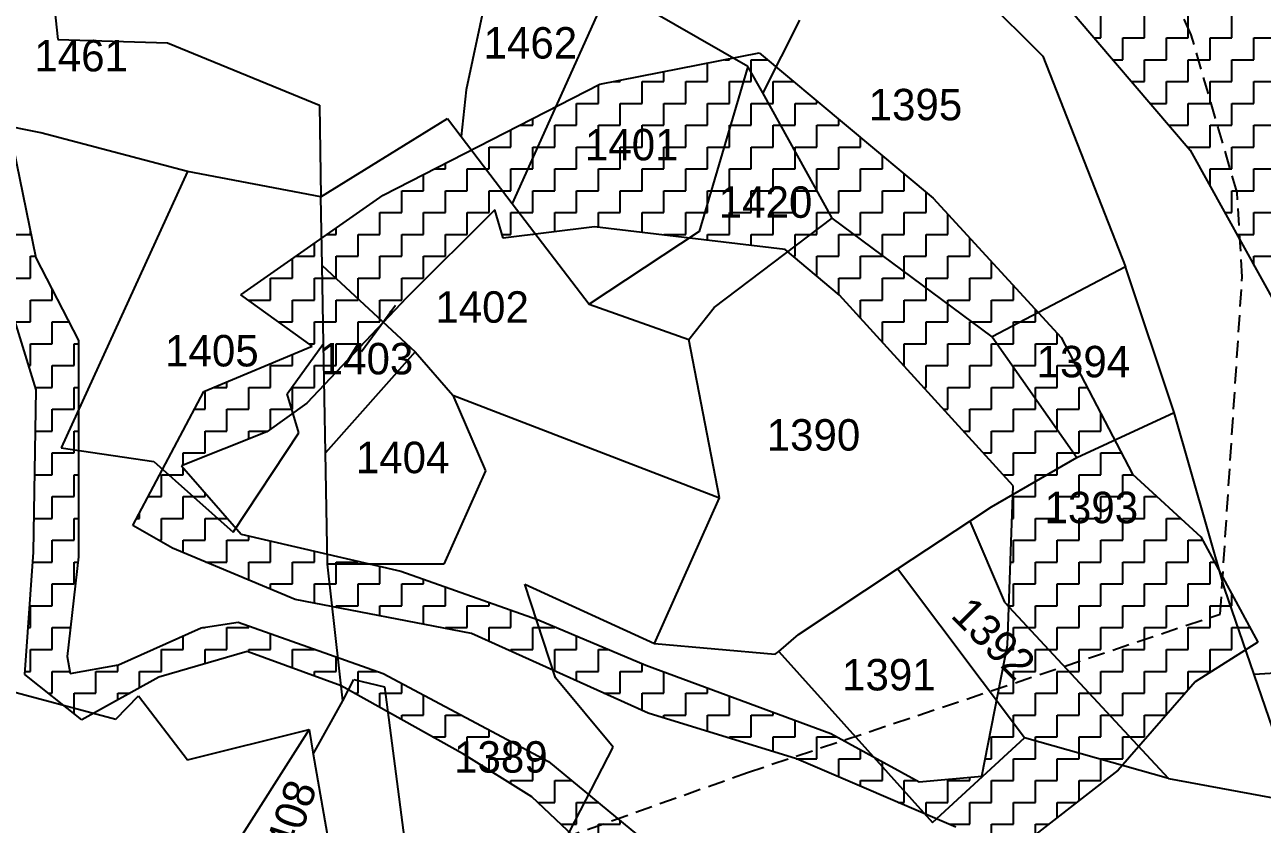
# Model space of a CAD drawing. Header units: metres. Extents: x 291362 to 296970, y 2012513 to 2016467.
# Drawn here: x 293212 to 293573.4, y 2013475.1 to 2013708.7 of the extents above; entities that cross this region are included whole.
import ezdxf
from ezdxf.enums import TextEntityAlignment as Align

# ---------------------------------------------------------------- set-up
doc = ezdxf.new("R2010")
doc.units = ezdxf.units.M
doc.linetypes.add('DASHED', pattern=[0.75, 0.5, -0.25])
for name, color, linetype in [('LINE_FOOTPATH', 1, 'DASHED'), ('POLY_HATCH', 12, 'Continuous'), ('POLY_PARCEL', 6, 'Continuous'), ('TEXT_PARCEL', 7, 'Continuous')]:
    doc.layers.add(name, color=color, linetype=linetype)
doc.styles.get("Standard").update_dxf_attribs({"font": 'simplex.shx'})
doc.styles.add('TEXT_MAP', font='')
doc.styles.get('TEXT_MAP').set_extended_font_data('Kruti Dev 050')
doc.dimstyles.get("Standard").update_dxf_attribs({"dimtxt": 0.18, "dimasz": 0.18, "dimexe": 0.18, "dimexo": 0.0625, "dimgap": 0.09, "dimtad": 0, "dimtih": 1, "dimtoh": 1, "dimdec": 4, "dimzin": 0, "dimdsep": 46, "dimtxsty": 'Standard', "dimcen": 0.09, "dimadec": 0, "dimazin": 0, "dimtfac": 1, "dimtdec": 4, "dimtofl": 0, "dimtmove": 0, "dimatfit": 3, "dimfxl": 1, "dimtolj": 1, "dimtzin": 0, "dimarcsym": 0})

msp = doc.modelspace()

# ---------------------------------------------------------------- linework, layer by layer
at = {"layer": 'LINE_FOOTPATH', "ltscale": 10}
for p, q in [((293552.7, 2013705.78), (293537.84, 2013737.98)), ((293566.08, 2013659.72), (293552.7, 2013705.78)), ((293567.6, 2013635.09), (293566.08, 2013659.72)), ((293561.16, 2013536.53), (293567.6, 2013635.09)), ((293423.1, 2013490.24), (293561.16, 2013536.53)), ((293333.9, 2013458.54), (293423.1, 2013490.24))]:
    msp.add_line(p, q, dxfattribs=at)
at = {"layer": 'POLY_HATCH'}
for p, q in [((293512.34, 2013718.99), (293552.4, 2013672.03)), ((293379.94, 2013691.31), (293426.53, 2013700.45)), ((293426.53, 2013700.45), (293477.28, 2013658.05)), ((293316.7, 2013658.88), (293379.94, 2013691.31)), ((293208.55, 2013673.01), (293215.2, 2013640.58)), ((293552.4, 2013672.03), (293578.19, 2013625.47)), ((293275.1, 2013629.77), (293316.7, 2013658.88)), ((293477.28, 2013658.05), (293514.72, 2013617.3)), ((293349.24, 2013654.65), (293323.44, 2013628.87)), ((293351.73, 2013646.33), (293349.24, 2013654.65)), ((293378.36, 2013649.66), (293351.73, 2013646.33)), ((293434.1, 2013643.01), (293378.36, 2013649.66)), ((293215.32, 2013602.04), (293201.17, 2013647.78)), ((293449.91, 2013629.7), (293434.1, 2013643.01)), ((293215.2, 2013640.58), (293227.68, 2013616.47)), ((293295.9, 2013614.81), (293275.1, 2013629.77)), ((293323.44, 2013628.87), (293294.33, 2013598.11)), ((293500.66, 2013573.99), (293449.91, 2013629.7)), ((293227.68, 2013616.47), (293227.68, 2013584.04)), ((293514.72, 2013617.3), (293535.52, 2013577.39)), ((293264.29, 2013601.5), (293295.9, 2013614.81)), ((293214.48, 2013554.65), (293215.32, 2013602.04)), ((293243.49, 2013562.42), (293264.29, 2013601.5)), ((293294.33, 2013598.11), (293282.68, 2013589.79)), ((293282.68, 2013589.79), (293257.72, 2013579.81)), ((293227.68, 2013584.04), (293227.68, 2013553.27)), ((293257.72, 2013579.81), (293275.19, 2013559.86)), ((293535.52, 2013577.39), (293555.49, 2013559.1)), ((293499, 2013527.43), (293500.66, 2013573.99)), ((293255.14, 2013555.77), (293243.49, 2013562.42)), ((293275.19, 2013559.86), (293321.78, 2013549.05)), ((293555.49, 2013559.1), (293572.13, 2013528.33)), ((293211.99, 2013518.89), (293214.48, 2013554.65)), ((293290.91, 2013540.8), (293255.14, 2013555.77)), ((293227.68, 2013553.27), (293224.35, 2013524.17)), ((293321.78, 2013549.05), (293361.72, 2013534.91)), ((293342.5, 2013530.82), (293290.91, 2013540.8)), ((293239.33, 2013521.68), (293263.46, 2013532.49)), ((293263.46, 2013532.49), (293274.27, 2013534.15)), ((293274.27, 2013534.15), (293316.7, 2013519.18)), ((293361.72, 2013534.91), (293393.33, 2013521.61)), ((293394.08, 2013507.54), (293342.5, 2013530.82)), ((293276.88, 2013525.54), (293251.09, 2013518.06)), ((293304.34, 2013515.57), (293276.88, 2013525.54)), ((293491.51, 2013489.18), (293499, 2013527.43)), ((293572.13, 2013528.33), (293553.82, 2013516.69)), ((293224.35, 2013524.17), (293225.19, 2013519.18)), ((293225.19, 2013519.18), (293239.33, 2013521.68)), ((293393.33, 2013521.61), (293447.41, 2013501.65)), ((293228.63, 2013505.59), (293211.99, 2013518.89)), ((293251.09, 2013518.06), (293228.63, 2013505.59)), ((293316.7, 2013519.18), (293364.96, 2013493.41)), ((293340.11, 2013495.61), (293304.34, 2013515.57)), ((293553.82, 2013516.69), (293531.36, 2013490.91)), ((293437.34, 2013494.24), (293394.08, 2013507.54)), ((293447.41, 2013501.65), (293473.2, 2013487.52)), ((293360.08, 2013483.14), (293340.11, 2013495.61)), ((293364.96, 2013493.41), (293398.24, 2013465.97)), ((293483.94, 2013474.28), (293437.34, 2013494.24)), ((293473.2, 2013487.52), (293491.51, 2013489.18)), ((293531.36, 2013490.91), (293493.92, 2013461.81)), ((293389.2, 2013455.7), (293360.08, 2013483.14))]:
    msp.add_line(p, q, dxfattribs=at)
at = {"layer": 'POLY_HATCH', "linetype": 'Continuous'}
for p, q in [((293526.3, 2013704.86), (293526.3, 2013711.24)), ((293539.07, 2013704.86), (293539.07, 2013711.24)), ((293551.83, 2013704.86), (293551.83, 2013711.24)), ((293564.59, 2013704.86), (293564.59, 2013711.24)), ((293524.39, 2013704.86), (293526.3, 2013704.86)), ((293532.68, 2013704.86), (293539.07, 2013704.86)), ((293532.68, 2013698.48), (293532.68, 2013704.86)), ((293545.45, 2013704.86), (293551.83, 2013704.86)), ((293545.45, 2013698.48), (293545.45, 2013704.86)), ((293558.21, 2013704.86), (293564.59, 2013704.86)), ((293558.21, 2013698.48), (293558.21, 2013704.86)), ((293570.98, 2013704.86), (293577.36, 2013704.86)), ((293570.98, 2013698.48), (293570.98, 2013704.86)), ((293417.81, 2013698.48), (293417.81, 2013698.74)), ((293398.66, 2013692.1), (293398.66, 2013694.98)), ((293411.43, 2013692.1), (293411.43, 2013697.49)), ((293416.48, 2013698.48), (293417.81, 2013698.48)), ((293424.19, 2013698.48), (293428.89, 2013698.48)), ((293424.19, 2013692.1), (293424.19, 2013698.48)), ((293529.84, 2013698.48), (293532.68, 2013698.48)), ((293539.07, 2013698.48), (293545.45, 2013698.48)), ((293539.07, 2013692.1), (293539.07, 2013698.48)), ((293551.83, 2013698.48), (293558.21, 2013698.48)), ((293551.83, 2013692.1), (293551.83, 2013698.48)), ((293564.59, 2013698.48), (293570.98, 2013698.48)), ((293564.59, 2013692.1), (293564.59, 2013698.48)), ((293383.98, 2013692.1), (293385.9, 2013692.1)), ((293385.9, 2013692.1), (293385.9, 2013692.48)), ((293392.28, 2013692.1), (293398.66, 2013692.1)), ((293392.28, 2013685.72), (293392.28, 2013692.1)), ((293405.05, 2013692.1), (293411.43, 2013692.1)), ((293405.05, 2013685.72), (293405.05, 2013692.1)), ((293417.81, 2013692.1), (293424.19, 2013692.1)), ((293417.81, 2013685.72), (293417.81, 2013692.1)), ((293430.57, 2013692.1), (293436.52, 2013692.1)), ((293430.57, 2013685.72), (293430.57, 2013692.1)), ((293535.28, 2013692.1), (293539.07, 2013692.1)), ((293545.45, 2013692.1), (293551.83, 2013692.1)), ((293545.45, 2013685.72), (293545.45, 2013692.1)), ((293558.21, 2013692.1), (293564.59, 2013692.1)), ((293558.21, 2013685.72), (293558.21, 2013692.1)), ((293570.98, 2013692.1), (293577.36, 2013692.1)), ((293570.98, 2013685.72), (293570.98, 2013692.1)), ((293379.52, 2013685.72), (293379.52, 2013691.09)), ((293373.14, 2013685.72), (293379.52, 2013685.72)), ((293373.14, 2013679.33), (293373.14, 2013685.72)), ((293385.9, 2013685.72), (293392.28, 2013685.72)), ((293385.9, 2013679.33), (293385.9, 2013685.72)), ((293398.66, 2013685.72), (293405.05, 2013685.72)), ((293398.66, 2013679.33), (293398.66, 2013685.72)), ((293411.43, 2013685.72), (293417.81, 2013685.72)), ((293411.43, 2013679.33), (293411.43, 2013685.72)), ((293424.19, 2013685.72), (293430.57, 2013685.72)), ((293424.19, 2013679.33), (293424.19, 2013685.72)), ((293436.95, 2013685.72), (293443.34, 2013685.72)), ((293436.95, 2013679.33), (293436.95, 2013685.72)), ((293443.34, 2013685.72), (293443.34, 2013686.41)), ((293540.73, 2013685.72), (293545.45, 2013685.72)), ((293551.83, 2013685.72), (293558.21, 2013685.72)), ((293551.83, 2013679.33), (293551.83, 2013685.72)), ((293564.59, 2013685.72), (293570.98, 2013685.72)), ((293564.59, 2013679.33), (293564.59, 2013685.72)), ((293360.37, 2013679.33), (293360.37, 2013681.27)), ((293449.72, 2013679.33), (293449.72, 2013681.07)), ((293353.99, 2013672.95), (293353.99, 2013678)), ((293356.59, 2013679.33), (293360.37, 2013679.33)), ((293366.75, 2013679.33), (293373.14, 2013679.33)), ((293366.75, 2013672.95), (293366.75, 2013679.33)), ((293379.52, 2013679.33), (293385.9, 2013679.33)), ((293379.52, 2013672.95), (293379.52, 2013679.33)), ((293392.28, 2013679.33), (293398.66, 2013679.33)), ((293392.28, 2013672.95), (293392.28, 2013679.33)), ((293405.05, 2013679.33), (293411.43, 2013679.33)), ((293405.05, 2013672.95), (293405.05, 2013679.33)), ((293417.81, 2013679.33), (293424.19, 2013679.33)), ((293417.81, 2013672.95), (293417.81, 2013679.33)), ((293430.57, 2013679.33), (293436.95, 2013679.33)), ((293430.57, 2013672.95), (293430.57, 2013679.33)), ((293443.34, 2013679.33), (293449.72, 2013679.33)), ((293443.34, 2013672.95), (293443.34, 2013679.33)), ((293546.17, 2013679.33), (293551.83, 2013679.33)), ((293558.21, 2013679.33), (293564.59, 2013679.33)), ((293558.21, 2013672.95), (293558.21, 2013679.33)), ((293570.98, 2013679.33), (293577.36, 2013679.33)), ((293570.98, 2013672.95), (293570.98, 2013679.33)), ((293456.1, 2013672.95), (293456.1, 2013675.74)), ((293347.61, 2013672.95), (293353.99, 2013672.95)), ((293347.61, 2013666.57), (293347.61, 2013672.95)), ((293360.37, 2013672.95), (293366.75, 2013672.95)), ((293360.37, 2013666.57), (293360.37, 2013672.95)), ((293373.14, 2013672.95), (293379.52, 2013672.95)), ((293373.14, 2013666.57), (293373.14, 2013672.95)), ((293385.9, 2013672.95), (293392.28, 2013672.95)), ((293385.9, 2013666.57), (293385.9, 2013672.95)), ((293398.66, 2013672.95), (293405.05, 2013672.95)), ((293398.66, 2013666.57), (293398.66, 2013672.95)), ((293411.43, 2013672.95), (293417.81, 2013672.95)), ((293411.43, 2013666.57), (293411.43, 2013672.95)), ((293424.19, 2013672.95), (293430.57, 2013672.95)), ((293424.19, 2013666.57), (293424.19, 2013672.95)), ((293436.95, 2013672.95), (293443.34, 2013672.95)), ((293436.95, 2013666.57), (293436.95, 2013672.95)), ((293449.72, 2013672.95), (293456.1, 2013672.95)), ((293449.72, 2013666.57), (293449.72, 2013672.95)), ((293462.48, 2013666.57), (293462.48, 2013670.41)), ((293551.83, 2013672.95), (293558.21, 2013672.95)), ((293551.83, 2013672.7), (293551.83, 2013672.95)), ((293564.59, 2013672.95), (293570.98, 2013672.95)), ((293564.59, 2013666.57), (293564.59, 2013672.95)), ((293331.71, 2013666.57), (293334.84, 2013666.57)), ((293334.84, 2013666.57), (293334.84, 2013668.18)), ((293341.23, 2013666.57), (293347.61, 2013666.57)), ((293341.23, 2013660.19), (293341.23, 2013666.57)), ((293353.99, 2013666.57), (293360.37, 2013666.57)), ((293353.99, 2013660.19), (293353.99, 2013666.57)), ((293366.75, 2013666.57), (293373.14, 2013666.57)), ((293366.75, 2013660.19), (293366.75, 2013666.57)), ((293379.52, 2013666.57), (293385.9, 2013666.57)), ((293379.52, 2013660.19), (293379.52, 2013666.57)), ((293392.28, 2013666.57), (293398.66, 2013666.57)), ((293392.28, 2013660.19), (293392.28, 2013666.57)), ((293405.05, 2013666.57), (293411.43, 2013666.57)), ((293405.05, 2013660.19), (293405.05, 2013666.57)), ((293417.81, 2013666.57), (293424.19, 2013666.57)), ((293417.81, 2013660.19), (293417.81, 2013666.57)), ((293430.57, 2013666.57), (293436.95, 2013666.57)), ((293430.57, 2013660.19), (293430.57, 2013666.57)), ((293443.34, 2013666.57), (293449.72, 2013666.57)), ((293443.34, 2013660.19), (293443.34, 2013666.57)), ((293456.1, 2013666.57), (293462.48, 2013666.57)), ((293456.1, 2013660.19), (293456.1, 2013666.57)), ((293558.21, 2013666.57), (293564.59, 2013666.57)), ((293558.21, 2013661.54), (293558.21, 2013666.57)), ((293570.98, 2013666.57), (293577.36, 2013666.57)), ((293570.98, 2013660.19), (293570.98, 2013666.57)), ((293328.46, 2013660.19), (293328.46, 2013664.91)), ((293468.86, 2013660.19), (293468.86, 2013665.08)), ((293322.08, 2013660.19), (293328.46, 2013660.19)), ((293322.08, 2013653.81), (293322.08, 2013660.19)), ((293334.84, 2013660.19), (293341.23, 2013660.19)), ((293334.84, 2013653.81), (293334.84, 2013660.19)), ((293347.61, 2013660.19), (293353.99, 2013660.19)), ((293347.61, 2013653.81), (293347.61, 2013660.19)), ((293360.37, 2013660.19), (293366.75, 2013660.19)), ((293360.37, 2013653.81), (293360.37, 2013660.19)), ((293373.14, 2013660.19), (293379.52, 2013660.19)), ((293373.14, 2013653.81), (293373.14, 2013660.19)), ((293385.9, 2013660.19), (293392.28, 2013660.19)), ((293385.9, 2013653.81), (293385.9, 2013660.19)), ((293398.66, 2013660.19), (293405.05, 2013660.19)), ((293398.66, 2013653.81), (293398.66, 2013660.19)), ((293411.43, 2013660.19), (293417.81, 2013660.19)), ((293411.43, 2013653.81), (293411.43, 2013660.19)), ((293424.19, 2013660.19), (293430.57, 2013660.19)), ((293424.19, 2013653.81), (293424.19, 2013660.19)), ((293436.95, 2013660.19), (293443.34, 2013660.19)), ((293436.95, 2013653.81), (293436.95, 2013660.19)), ((293449.72, 2013660.19), (293456.1, 2013660.19)), ((293449.72, 2013653.81), (293449.72, 2013660.19)), ((293462.48, 2013660.19), (293468.86, 2013660.19)), ((293462.48, 2013653.81), (293462.48, 2013660.19)), ((293475.25, 2013653.81), (293475.25, 2013659.74)), ((293564.59, 2013660.19), (293570.98, 2013660.19)), ((293564.59, 2013653.81), (293564.59, 2013660.19)), ((293315.7, 2013653.81), (293322.08, 2013653.81)), ((293315.7, 2013647.42), (293315.7, 2013653.81)), ((293328.46, 2013653.81), (293334.84, 2013653.81)), ((293328.46, 2013647.42), (293328.46, 2013653.81)), ((293341.23, 2013653.81), (293347.61, 2013653.81)), ((293341.23, 2013647.42), (293341.23, 2013653.81)), ((293353.99, 2013653.81), (293360.37, 2013653.81)), ((293353.99, 2013647.42), (293353.99, 2013653.81)), ((293366.75, 2013653.81), (293373.14, 2013653.81)), ((293366.75, 2013648.21), (293366.75, 2013653.81)), ((293379.52, 2013653.81), (293385.9, 2013653.81)), ((293379.52, 2013649.52), (293379.52, 2013653.81)), ((293392.28, 2013653.81), (293398.66, 2013653.81)), ((293392.28, 2013648), (293392.28, 2013653.81)), ((293405.05, 2013653.81), (293411.43, 2013653.81)), ((293405.05, 2013647.42), (293405.05, 2013653.81)), ((293417.81, 2013653.81), (293424.19, 2013653.81)), ((293417.81, 2013647.42), (293417.81, 2013653.81)), ((293430.57, 2013653.81), (293436.95, 2013653.81)), ((293430.57, 2013647.42), (293430.57, 2013653.81)), ((293443.34, 2013653.81), (293449.72, 2013653.81)), ((293443.34, 2013647.42), (293443.34, 2013653.81)), ((293456.1, 2013653.81), (293462.48, 2013653.81)), ((293456.1, 2013647.42), (293456.1, 2013653.81)), ((293468.86, 2013653.81), (293475.25, 2013653.81)), ((293468.86, 2013647.42), (293468.86, 2013653.81)), ((293481.63, 2013647.42), (293481.63, 2013653.31)), ((293562.5, 2013653.81), (293564.59, 2013653.81)), ((293570.98, 2013653.81), (293577.36, 2013653.81)), ((293570.98, 2013647.42), (293570.98, 2013653.81)), ((293213.59, 2013647.42), (293213.59, 2013648.44)), ((293302.93, 2013647.42), (293302.93, 2013649.24)), ((293207.21, 2013647.42), (293213.59, 2013647.42)), ((293296.55, 2013641.04), (293296.55, 2013644.78)), ((293300.34, 2013647.42), (293302.93, 2013647.42)), ((293309.32, 2013647.42), (293315.7, 2013647.42)), ((293309.32, 2013641.04), (293309.32, 2013647.42)), ((293322.08, 2013647.42), (293328.46, 2013647.42)), ((293322.08, 2013641.04), (293322.08, 2013647.42)), ((293334.84, 2013647.42), (293341.23, 2013647.42)), ((293334.84, 2013641.04), (293334.84, 2013647.42)), ((293351.41, 2013647.42), (293353.99, 2013647.42)), ((293360.37, 2013647.42), (293360.46, 2013647.42)), ((293360.37, 2013647.41), (293360.37, 2013647.42)), ((293398.66, 2013647.42), (293405.05, 2013647.42)), ((293398.66, 2013647.24), (293398.66, 2013647.42)), ((293411.43, 2013647.42), (293417.81, 2013647.42)), ((293411.43, 2013645.71), (293411.43, 2013647.42)), ((293424.19, 2013647.42), (293430.57, 2013647.42)), ((293424.19, 2013644.19), (293424.19, 2013647.42)), ((293436.95, 2013647.42), (293443.34, 2013647.42)), ((293436.95, 2013641.04), (293436.95, 2013647.42)), ((293449.72, 2013647.42), (293456.1, 2013647.42)), ((293449.72, 2013641.04), (293449.72, 2013647.42)), ((293462.48, 2013647.42), (293468.86, 2013647.42)), ((293462.48, 2013641.04), (293462.48, 2013647.42)), ((293475.25, 2013647.42), (293481.63, 2013647.42)), ((293475.25, 2013641.04), (293475.25, 2013647.42)), ((293488.01, 2013641.04), (293488.01, 2013646.37)), ((293566.03, 2013647.42), (293570.98, 2013647.42)), ((293213.59, 2013641.04), (293215.11, 2013641.04)), ((293213.59, 2013634.66), (293213.59, 2013641.04)), ((293291.21, 2013641.04), (293296.55, 2013641.04)), ((293302.93, 2013641.04), (293309.32, 2013641.04)), ((293302.93, 2013634.66), (293302.93, 2013641.04)), ((293315.7, 2013641.04), (293322.08, 2013641.04)), ((293315.7, 2013634.66), (293315.7, 2013641.04)), ((293328.46, 2013641.04), (293334.84, 2013641.04)), ((293328.46, 2013634.66), (293328.46, 2013641.04)), ((293436.44, 2013641.04), (293436.95, 2013641.04)), ((293443.34, 2013641.04), (293449.72, 2013641.04)), ((293443.34, 2013635.23), (293443.34, 2013641.04)), ((293456.1, 2013641.04), (293462.48, 2013641.04)), ((293456.1, 2013634.66), (293456.1, 2013641.04)), ((293468.86, 2013641.04), (293475.25, 2013641.04)), ((293468.86, 2013634.66), (293468.86, 2013641.04)), ((293481.63, 2013641.04), (293488.01, 2013641.04)), ((293481.63, 2013634.66), (293481.63, 2013641.04)), ((293570.98, 2013641.04), (293577.36, 2013641.04)), ((293570.98, 2013638.5), (293570.98, 2013641.04)), ((293290.17, 2013634.66), (293290.17, 2013640.31)), ((293494.39, 2013634.66), (293494.39, 2013639.42)), ((293207.21, 2013634.66), (293213.59, 2013634.66)), ((293283.79, 2013634.66), (293290.17, 2013634.66)), ((293283.79, 2013628.28), (293283.79, 2013634.66)), ((293296.55, 2013634.66), (293302.93, 2013634.66)), ((293296.55, 2013628.28), (293296.55, 2013634.66)), ((293309.32, 2013634.66), (293315.7, 2013634.66)), ((293309.32, 2013628.28), (293309.32, 2013634.66)), ((293322.08, 2013634.66), (293328.46, 2013634.66)), ((293322.08, 2013628.28), (293322.08, 2013634.66)), ((293449.72, 2013634.66), (293456.1, 2013634.66)), ((293449.72, 2013629.86), (293449.72, 2013634.66)), ((293462.48, 2013634.66), (293468.86, 2013634.66)), ((293462.48, 2013628.28), (293462.48, 2013634.66)), ((293475.25, 2013634.66), (293481.63, 2013634.66)), ((293475.25, 2013628.28), (293475.25, 2013634.66)), ((293488.01, 2013634.66), (293494.39, 2013634.66)), ((293488.01, 2013628.28), (293488.01, 2013634.66)), ((293219.97, 2013628.28), (293219.97, 2013631.37)), ((293500.77, 2013628.28), (293500.77, 2013632.48)), ((293213.59, 2013628.28), (293219.97, 2013628.28)), ((293213.59, 2013621.9), (293213.59, 2013628.28)), ((293277.41, 2013628.28), (293283.79, 2013628.28)), ((293277.41, 2013628.12), (293277.41, 2013628.28)), ((293290.17, 2013628.28), (293296.55, 2013628.28)), ((293290.17, 2013621.9), (293290.17, 2013628.28)), ((293302.93, 2013628.28), (293309.32, 2013628.28)), ((293302.93, 2013621.9), (293302.93, 2013628.28)), ((293315.7, 2013628.28), (293322.08, 2013628.28)), ((293315.7, 2013621.9), (293315.7, 2013628.28)), ((293456.1, 2013628.28), (293462.48, 2013628.28)), ((293456.1, 2013622.91), (293456.1, 2013628.28)), ((293468.86, 2013628.28), (293475.25, 2013628.28)), ((293468.86, 2013621.9), (293468.86, 2013628.28)), ((293481.63, 2013628.28), (293488.01, 2013628.28)), ((293481.63, 2013621.9), (293481.63, 2013628.28)), ((293494.39, 2013628.28), (293500.77, 2013628.28)), ((293494.39, 2013621.9), (293494.39, 2013628.28)), ((293507.16, 2013621.9), (293507.16, 2013625.53)), ((293209.18, 2013621.9), (293213.59, 2013621.9)), ((293219.97, 2013621.9), (293224.87, 2013621.9)), ((293219.97, 2013615.52), (293219.97, 2013621.9)), ((293286.05, 2013621.9), (293290.17, 2013621.9)), ((293296.55, 2013621.9), (293302.93, 2013621.9)), ((293296.55, 2013615.52), (293296.55, 2013621.9)), ((293309.32, 2013621.9), (293315.7, 2013621.9)), ((293309.32, 2013615.52), (293309.32, 2013621.9)), ((293462.48, 2013621.9), (293468.86, 2013621.9)), ((293462.48, 2013615.9), (293462.48, 2013621.9)), ((293475.25, 2013621.9), (293481.63, 2013621.9)), ((293475.25, 2013615.52), (293475.25, 2013621.9)), ((293488.01, 2013621.9), (293494.39, 2013621.9)), ((293488.01, 2013615.52), (293488.01, 2013621.9)), ((293500.77, 2013621.9), (293507.16, 2013621.9)), ((293500.77, 2013615.52), (293500.77, 2013621.9)), ((293213.59, 2013615.52), (293219.97, 2013615.52)), ((293213.59, 2013609.13), (293213.59, 2013615.52)), ((293226.35, 2013615.52), (293227.68, 2013615.52)), ((293226.35, 2013609.13), (293226.35, 2013615.52)), ((293294.92, 2013615.52), (293296.55, 2013615.52)), ((293302.93, 2013615.52), (293309.32, 2013615.52)), ((293302.93, 2013609.13), (293302.93, 2013615.52)), ((293468.86, 2013615.52), (293475.25, 2013615.52)), ((293468.86, 2013609.13), (293468.86, 2013615.52)), ((293481.63, 2013615.52), (293488.01, 2013615.52)), ((293481.63, 2013609.13), (293481.63, 2013615.52)), ((293494.39, 2013615.52), (293500.77, 2013615.52)), ((293494.39, 2013609.13), (293494.39, 2013615.52)), ((293507.16, 2013615.52), (293513.54, 2013615.52)), ((293507.16, 2013609.13), (293507.16, 2013615.52)), ((293513.54, 2013615.52), (293513.54, 2013618.59)), ((293290.17, 2013609.13), (293290.17, 2013612.39)), ((293213.12, 2013609.13), (293213.59, 2013609.13)), ((293219.97, 2013609.13), (293226.35, 2013609.13)), ((293219.97, 2013602.75), (293219.97, 2013609.13)), ((293283.79, 2013609.13), (293290.17, 2013609.13)), ((293283.79, 2013602.75), (293283.79, 2013609.13)), ((293296.55, 2013609.13), (293302.93, 2013609.13)), ((293296.55, 2013602.75), (293296.55, 2013609.13)), ((293468.65, 2013609.13), (293468.86, 2013609.13)), ((293475.25, 2013609.13), (293481.63, 2013609.13)), ((293475.25, 2013602.75), (293475.25, 2013609.13)), ((293488.01, 2013609.13), (293494.39, 2013609.13)), ((293488.01, 2013602.75), (293488.01, 2013609.13)), ((293500.77, 2013609.13), (293507.16, 2013609.13)), ((293500.77, 2013602.75), (293500.77, 2013609.13)), ((293513.54, 2013609.13), (293518.98, 2013609.13)), ((293513.54, 2013602.75), (293513.54, 2013609.13)), ((293215.1, 2013602.75), (293219.97, 2013602.75)), ((293226.35, 2013602.75), (293227.68, 2013602.75)), ((293226.35, 2013596.37), (293226.35, 2013602.75)), ((293264.64, 2013596.37), (293264.64, 2013601.65)), ((293267.26, 2013602.75), (293271.02, 2013602.75)), ((293271.02, 2013602.75), (293271.02, 2013604.34)), ((293277.41, 2013602.75), (293283.79, 2013602.75)), ((293277.41, 2013596.37), (293277.41, 2013602.75)), ((293290.17, 2013602.75), (293296.55, 2013602.75)), ((293290.17, 2013596.37), (293290.17, 2013602.75)), ((293474.46, 2013602.75), (293475.25, 2013602.75)), ((293481.63, 2013602.75), (293488.01, 2013602.75)), ((293481.63, 2013596.37), (293481.63, 2013602.75)), ((293494.39, 2013602.75), (293500.77, 2013602.75)), ((293494.39, 2013596.37), (293494.39, 2013602.75)), ((293507.16, 2013602.75), (293513.54, 2013602.75)), ((293507.16, 2013596.37), (293507.16, 2013602.75)), ((293519.92, 2013602.75), (293522.3, 2013602.75)), ((293519.92, 2013596.37), (293519.92, 2013602.75)), ((293219.97, 2013596.37), (293226.35, 2013596.37)), ((293219.97, 2013589.99), (293219.97, 2013596.37)), ((293261.56, 2013596.37), (293264.64, 2013596.37)), ((293271.02, 2013596.37), (293277.41, 2013596.37)), ((293271.02, 2013589.99), (293271.02, 2013596.37)), ((293283.79, 2013596.37), (293290.17, 2013596.37)), ((293283.79, 2013590.59), (293283.79, 2013596.37)), ((293480.27, 2013596.37), (293481.63, 2013596.37)), ((293488.01, 2013596.37), (293494.39, 2013596.37)), ((293488.01, 2013589.99), (293488.01, 2013596.37)), ((293500.77, 2013596.37), (293507.16, 2013596.37)), ((293500.77, 2013589.99), (293500.77, 2013596.37)), ((293513.54, 2013596.37), (293519.92, 2013596.37)), ((293513.54, 2013589.99), (293513.54, 2013596.37)), ((293526.3, 2013589.99), (293526.3, 2013595.07)), ((293258.26, 2013589.99), (293258.26, 2013590.18)), ((293215.1, 2013589.99), (293219.97, 2013589.99)), ((293226.35, 2013589.99), (293227.68, 2013589.99)), ((293226.35, 2013583.61), (293226.35, 2013589.99)), ((293258.16, 2013589.99), (293258.26, 2013589.99)), ((293264.64, 2013589.99), (293271.02, 2013589.99)), ((293264.64, 2013583.61), (293264.64, 2013589.99)), ((293277.41, 2013589.99), (293282.95, 2013589.99)), ((293277.41, 2013587.68), (293277.41, 2013589.99)), ((293486.09, 2013589.99), (293488.01, 2013589.99)), ((293494.39, 2013589.99), (293500.77, 2013589.99)), ((293494.39, 2013583.61), (293494.39, 2013589.99)), ((293507.16, 2013589.99), (293513.54, 2013589.99)), ((293507.16, 2013583.61), (293507.16, 2013589.99)), ((293519.92, 2013589.99), (293526.3, 2013589.99)), ((293519.92, 2013583.61), (293519.92, 2013589.99)), ((293219.97, 2013583.61), (293226.35, 2013583.61)), ((293219.97, 2013577.22), (293219.97, 2013583.61)), ((293258.26, 2013583.61), (293264.64, 2013583.61)), ((293258.26, 2013580.03), (293258.26, 2013583.61)), ((293491.9, 2013583.61), (293494.39, 2013583.61)), ((293500.77, 2013583.61), (293507.16, 2013583.61)), ((293500.77, 2013577.22), (293500.77, 2013583.61)), ((293513.54, 2013583.61), (293519.92, 2013583.61)), ((293513.54, 2013577.22), (293513.54, 2013583.61)), ((293526.3, 2013583.61), (293532.28, 2013583.61)), ((293526.3, 2013577.22), (293526.3, 2013583.61)), ((293214.88, 2013577.22), (293219.97, 2013577.22)), ((293226.35, 2013577.22), (293227.68, 2013577.22)), ((293226.35, 2013570.84), (293226.35, 2013577.22)), ((293251.88, 2013577.22), (293258.26, 2013577.22)), ((293251.88, 2013570.84), (293251.88, 2013577.22)), ((293258.26, 2013577.22), (293258.26, 2013579.19)), ((293497.72, 2013577.22), (293500.77, 2013577.22)), ((293507.16, 2013577.22), (293513.54, 2013577.22)), ((293507.16, 2013570.84), (293507.16, 2013577.22)), ((293519.92, 2013577.22), (293526.3, 2013577.22)), ((293519.92, 2013570.84), (293519.92, 2013577.22)), ((293532.68, 2013577.22), (293535.7, 2013577.22)), ((293532.68, 2013570.84), (293532.68, 2013577.22)), ((293219.97, 2013570.84), (293226.35, 2013570.84)), ((293219.97, 2013564.46), (293219.97, 2013570.84)), ((293247.97, 2013570.84), (293251.88, 2013570.84)), ((293258.26, 2013570.84), (293264.64, 2013570.84)), ((293258.26, 2013564.46), (293258.26, 2013570.84)), ((293264.64, 2013570.84), (293264.64, 2013571.9)), ((293500.77, 2013570.84), (293507.16, 2013570.84)), ((293500.77, 2013564.46), (293500.77, 2013570.84)), ((293513.54, 2013570.84), (293519.92, 2013570.84)), ((293513.54, 2013564.46), (293513.54, 2013570.84)), ((293526.3, 2013570.84), (293532.68, 2013570.84)), ((293526.3, 2013564.46), (293526.3, 2013570.84)), ((293539.07, 2013570.84), (293542.66, 2013570.84)), ((293539.07, 2013564.46), (293539.07, 2013570.84)), ((293245.5, 2013564.46), (293245.5, 2013566.19)), ((293214.66, 2013564.46), (293219.97, 2013564.46)), ((293226.35, 2013564.46), (293227.68, 2013564.46)), ((293226.35, 2013558.08), (293226.35, 2013564.46)), ((293244.57, 2013564.46), (293245.5, 2013564.46)), ((293251.88, 2013564.46), (293258.26, 2013564.46)), ((293251.88, 2013558.08), (293251.88, 2013564.46)), ((293264.64, 2013564.46), (293271.02, 2013564.46)), ((293264.64, 2013558.08), (293264.64, 2013564.46)), ((293271.02, 2013564.46), (293271.02, 2013564.61)), ((293500.32, 2013564.46), (293500.77, 2013564.46)), ((293507.16, 2013564.46), (293513.54, 2013564.46)), ((293507.16, 2013558.08), (293507.16, 2013564.46)), ((293519.92, 2013564.46), (293526.3, 2013564.46)), ((293519.92, 2013558.08), (293519.92, 2013564.46)), ((293532.68, 2013564.46), (293539.07, 2013564.46)), ((293532.68, 2013558.08), (293532.68, 2013564.46)), ((293545.45, 2013564.46), (293549.63, 2013564.46)), ((293545.45, 2013558.08), (293545.45, 2013564.46)), ((293219.97, 2013558.08), (293226.35, 2013558.08)), ((293219.97, 2013551.7), (293219.97, 2013558.08)), ((293251.09, 2013558.08), (293251.88, 2013558.08)), ((293258.26, 2013558.08), (293264.64, 2013558.08)), ((293258.26, 2013554.46), (293258.26, 2013558.08)), ((293271.02, 2013558.08), (293277.41, 2013558.08)), ((293271.02, 2013551.7), (293271.02, 2013558.08)), ((293277.41, 2013558.08), (293277.41, 2013559.34)), ((293283.79, 2013551.7), (293283.79, 2013557.86)), ((293500.77, 2013558.08), (293507.16, 2013558.08)), ((293500.77, 2013551.7), (293500.77, 2013558.08)), ((293513.54, 2013558.08), (293519.92, 2013558.08)), ((293513.54, 2013551.7), (293513.54, 2013558.08)), ((293526.3, 2013558.08), (293532.68, 2013558.08)), ((293526.3, 2013551.7), (293526.3, 2013558.08)), ((293539.07, 2013558.08), (293545.45, 2013558.08)), ((293539.07, 2013551.7), (293539.07, 2013558.08)), ((293551.83, 2013558.08), (293556.04, 2013558.08)), ((293551.83, 2013551.7), (293551.83, 2013558.08)), ((293296.55, 2013551.7), (293296.55, 2013554.9)), ((293214.28, 2013551.7), (293219.97, 2013551.7)), ((293226.35, 2013551.7), (293227.5, 2013551.7)), ((293226.35, 2013545.31), (293226.35, 2013551.7)), ((293264.87, 2013551.7), (293271.02, 2013551.7)), ((293277.41, 2013551.7), (293283.79, 2013551.7)), ((293277.41, 2013546.45), (293277.41, 2013551.7)), ((293290.17, 2013551.7), (293296.55, 2013551.7)), ((293290.17, 2013545.31), (293290.17, 2013551.7)), ((293302.93, 2013551.7), (293309.32, 2013551.7)), ((293302.93, 2013545.31), (293302.93, 2013551.7)), ((293309.32, 2013551.7), (293309.32, 2013551.94)), ((293315.7, 2013545.31), (293315.7, 2013550.46)), ((293499.86, 2013551.7), (293500.77, 2013551.7)), ((293507.16, 2013551.7), (293513.54, 2013551.7)), ((293507.16, 2013545.31), (293507.16, 2013551.7)), ((293519.92, 2013551.7), (293526.3, 2013551.7)), ((293519.92, 2013545.31), (293519.92, 2013551.7)), ((293532.68, 2013551.7), (293539.07, 2013551.7)), ((293532.68, 2013545.31), (293532.68, 2013551.7)), ((293545.45, 2013551.7), (293551.83, 2013551.7)), ((293545.45, 2013545.31), (293545.45, 2013551.7)), ((293558.21, 2013551.7), (293559.49, 2013551.7)), ((293558.21, 2013545.31), (293558.21, 2013551.7)), ((293328.46, 2013545.31), (293328.46, 2013546.68)), ((293219.97, 2013545.31), (293226.35, 2013545.31)), ((293219.97, 2013538.93), (293219.97, 2013545.31)), ((293283.79, 2013545.31), (293290.17, 2013545.31)), ((293283.79, 2013543.78), (293283.79, 2013545.31)), ((293296.55, 2013545.31), (293302.93, 2013545.31)), ((293296.55, 2013539.71), (293296.55, 2013545.31)), ((293309.32, 2013545.31), (293315.7, 2013545.31)), ((293309.32, 2013538.93), (293309.32, 2013545.31)), ((293322.08, 2013545.31), (293328.46, 2013545.31)), ((293322.08, 2013538.93), (293322.08, 2013545.31)), ((293334.84, 2013538.93), (293334.84, 2013544.42)), ((293500.77, 2013545.31), (293507.16, 2013545.31)), ((293500.77, 2013538.93), (293500.77, 2013545.31)), ((293513.54, 2013545.31), (293519.92, 2013545.31)), ((293513.54, 2013538.93), (293513.54, 2013545.31)), ((293526.3, 2013545.31), (293532.68, 2013545.31)), ((293526.3, 2013538.93), (293526.3, 2013545.31)), ((293539.07, 2013545.31), (293545.45, 2013545.31)), ((293539.07, 2013538.93), (293539.07, 2013545.31)), ((293551.83, 2013545.31), (293558.21, 2013545.31)), ((293551.83, 2013538.93), (293551.83, 2013545.31)), ((293347.61, 2013538.93), (293347.61, 2013539.91)), ((293564.59, 2013538.93), (293564.59, 2013542.26)), ((293213.59, 2013538.93), (293219.97, 2013538.93)), ((293213.59, 2013532.55), (293213.59, 2013538.93)), ((293302.93, 2013538.93), (293309.32, 2013538.93)), ((293302.93, 2013538.48), (293302.93, 2013538.93)), ((293315.7, 2013538.93), (293322.08, 2013538.93)), ((293315.7, 2013536.01), (293315.7, 2013538.93)), ((293328.46, 2013538.93), (293334.84, 2013538.93)), ((293328.46, 2013533.54), (293328.46, 2013538.93)), ((293341.23, 2013538.93), (293347.61, 2013538.93)), ((293341.23, 2013532.55), (293341.23, 2013538.93)), ((293353.99, 2013532.55), (293353.99, 2013537.65)), ((293499.41, 2013538.93), (293500.77, 2013538.93)), ((293507.16, 2013538.93), (293513.54, 2013538.93)), ((293507.16, 2013532.55), (293507.16, 2013538.93)), ((293519.92, 2013538.93), (293526.3, 2013538.93)), ((293519.92, 2013532.55), (293519.92, 2013538.93)), ((293532.68, 2013538.93), (293539.07, 2013538.93)), ((293532.68, 2013532.55), (293532.68, 2013538.93)), ((293545.45, 2013538.93), (293551.83, 2013538.93)), ((293545.45, 2013532.55), (293545.45, 2013538.93)), ((293558.21, 2013538.93), (293564.59, 2013538.93)), ((293558.21, 2013532.55), (293558.21, 2013538.93)), ((293212.94, 2013532.55), (293213.59, 2013532.55)), ((293219.97, 2013532.55), (293225.31, 2013532.55)), ((293219.97, 2013526.17), (293219.97, 2013532.55)), ((293263.87, 2013532.55), (293264.64, 2013532.55)), ((293264.64, 2013532.55), (293264.64, 2013532.67)), ((293271.02, 2013532.55), (293277.41, 2013532.55)), ((293271.02, 2013526.17), (293271.02, 2013532.55)), ((293277.41, 2013532.55), (293277.41, 2013533.04)), ((293334.84, 2013532.55), (293341.23, 2013532.55)), ((293334.84, 2013532.3), (293334.84, 2013532.55)), ((293347.61, 2013532.55), (293353.99, 2013532.55)), ((293347.61, 2013528.52), (293347.61, 2013532.55)), ((293360.37, 2013532.55), (293366.75, 2013532.55)), ((293360.37, 2013526.17), (293360.37, 2013532.55)), ((293366.75, 2013532.55), (293366.75, 2013532.79)), ((293500.77, 2013532.55), (293507.16, 2013532.55)), ((293500.77, 2013526.17), (293500.77, 2013532.55)), ((293513.54, 2013532.55), (293519.92, 2013532.55)), ((293513.54, 2013526.17), (293513.54, 2013532.55)), ((293526.3, 2013532.55), (293532.68, 2013532.55)), ((293526.3, 2013526.17), (293526.3, 2013532.55)), ((293539.07, 2013532.55), (293545.45, 2013532.55)), ((293539.07, 2013526.17), (293539.07, 2013532.55)), ((293551.83, 2013532.55), (293558.21, 2013532.55)), ((293551.83, 2013526.17), (293551.83, 2013532.55)), ((293564.59, 2013532.55), (293569.84, 2013532.55)), ((293564.59, 2013526.17), (293564.59, 2013532.55)), ((293258.26, 2013526.17), (293258.26, 2013530.16)), ((293283.79, 2013526.17), (293283.79, 2013530.79)), ((293373.14, 2013526.17), (293373.14, 2013530.11)), ((293213.59, 2013526.17), (293219.97, 2013526.17)), ((293213.59, 2013519.79), (293213.59, 2013526.17)), ((293251.88, 2013526.17), (293258.26, 2013526.17)), ((293251.88, 2013519.79), (293251.88, 2013526.17)), ((293264.64, 2013526.17), (293271.02, 2013526.17)), ((293264.64, 2013521.99), (293264.64, 2013526.17)), ((293277.41, 2013526.17), (293283.79, 2013526.17)), ((293277.41, 2013525.35), (293277.41, 2013526.17)), ((293290.17, 2013526.17), (293296.55, 2013526.17)), ((293290.17, 2013520.71), (293290.17, 2013526.17)), ((293296.55, 2013526.17), (293296.55, 2013526.29)), ((293353.99, 2013526.17), (293360.37, 2013526.17)), ((293353.99, 2013525.64), (293353.99, 2013526.17)), ((293366.75, 2013526.17), (293373.14, 2013526.17)), ((293366.75, 2013519.88), (293366.75, 2013526.17)), ((293379.52, 2013526.17), (293382.49, 2013526.17)), ((293379.52, 2013519.79), (293379.52, 2013526.17)), ((293498.75, 2013526.17), (293500.77, 2013526.17)), ((293507.16, 2013526.17), (293513.54, 2013526.17)), ((293507.16, 2013519.79), (293507.16, 2013526.17)), ((293519.92, 2013526.17), (293526.3, 2013526.17)), ((293519.92, 2013519.79), (293519.92, 2013526.17)), ((293532.68, 2013526.17), (293539.07, 2013526.17)), ((293532.68, 2013519.79), (293532.68, 2013526.17)), ((293545.45, 2013526.17), (293551.83, 2013526.17)), ((293545.45, 2013519.79), (293545.45, 2013526.17)), ((293558.21, 2013526.17), (293564.59, 2013526.17)), ((293558.21, 2013519.79), (293558.21, 2013526.17)), ((293239.12, 2013519.79), (293239.12, 2013521.64)), ((293302.93, 2013519.79), (293302.93, 2013524.04)), ((293392.28, 2013519.79), (293392.28, 2013522.05)), ((293212.05, 2013519.79), (293213.59, 2013519.79)), ((293219.97, 2013519.79), (293225.08, 2013519.79)), ((293219.97, 2013513.4), (293219.97, 2013519.79)), ((293232.73, 2013519.79), (293239.12, 2013519.79)), ((293232.73, 2013513.4), (293232.73, 2013519.79)), ((293245.5, 2013519.79), (293251.88, 2013519.79)), ((293245.5, 2013514.95), (293245.5, 2013519.79)), ((293296.55, 2013519.79), (293302.93, 2013519.79)), ((293296.55, 2013518.4), (293296.55, 2013519.79)), ((293309.32, 2013519.79), (293314.99, 2013519.79)), ((293309.32, 2013513.4), (293309.32, 2013519.79)), ((293373.14, 2013519.79), (293379.52, 2013519.79)), ((293373.14, 2013516.99), (293373.14, 2013519.79)), ((293385.9, 2013519.79), (293392.28, 2013519.79)), ((293385.9, 2013513.4), (293385.9, 2013519.79)), ((293398.66, 2013513.4), (293398.66, 2013519.64)), ((293500.77, 2013519.79), (293507.16, 2013519.79)), ((293500.77, 2013513.4), (293500.77, 2013519.79)), ((293513.54, 2013519.79), (293519.92, 2013519.79)), ((293513.54, 2013513.4), (293513.54, 2013519.79)), ((293526.3, 2013519.79), (293532.68, 2013519.79)), ((293526.3, 2013513.4), (293526.3, 2013519.79)), ((293539.07, 2013519.79), (293545.45, 2013519.79)), ((293539.07, 2013513.4), (293539.07, 2013519.79)), ((293551.83, 2013519.79), (293558.21, 2013519.79)), ((293551.83, 2013514.4), (293551.83, 2013519.79)), ((293322.08, 2013513.4), (293322.08, 2013516.31)), ((293411.43, 2013513.4), (293411.43, 2013514.93)), ((293218.85, 2013513.4), (293219.97, 2013513.4)), ((293226.35, 2013513.4), (293232.73, 2013513.4)), ((293226.35, 2013507.41), (293226.35, 2013513.4)), ((293239.12, 2013513.4), (293242.71, 2013513.4)), ((293239.12, 2013511.41), (293239.12, 2013513.4)), ((293308.21, 2013513.4), (293309.32, 2013513.4)), ((293315.7, 2013513.4), (293322.08, 2013513.4)), ((293315.7, 2013509.23), (293315.7, 2013513.4)), ((293328.46, 2013507.02), (293328.46, 2013512.9)), ((293381.09, 2013513.4), (293385.9, 2013513.4)), ((293392.28, 2013513.4), (293398.66, 2013513.4)), ((293392.28, 2013508.35), (293392.28, 2013513.4)), ((293405.05, 2013513.4), (293411.43, 2013513.4)), ((293405.05, 2013507.02), (293405.05, 2013513.4)), ((293417.81, 2013507.02), (293417.81, 2013512.58)), ((293496.25, 2013513.4), (293500.77, 2013513.4)), ((293507.16, 2013513.4), (293513.54, 2013513.4)), ((293507.16, 2013507.02), (293507.16, 2013513.4)), ((293519.92, 2013513.4), (293526.3, 2013513.4)), ((293519.92, 2013507.02), (293519.92, 2013513.4)), ((293532.68, 2013513.4), (293539.07, 2013513.4)), ((293532.68, 2013507.02), (293532.68, 2013513.4)), ((293545.45, 2013513.4), (293550.96, 2013513.4)), ((293545.45, 2013507.08), (293545.45, 2013513.4)), ((293322.08, 2013507.02), (293328.46, 2013507.02)), ((293322.08, 2013505.67), (293322.08, 2013507.02)), ((293334.84, 2013507.02), (293339.47, 2013507.02)), ((293334.84, 2013500.64), (293334.84, 2013507.02)), ((293398.66, 2013507.02), (293405.05, 2013507.02)), ((293398.66, 2013506.13), (293398.66, 2013507.02)), ((293411.43, 2013507.02), (293417.81, 2013507.02)), ((293411.43, 2013502.21), (293411.43, 2013507.02)), ((293424.19, 2013507.02), (293430.57, 2013507.02)), ((293424.19, 2013500.64), (293424.19, 2013507.02)), ((293430.57, 2013507.02), (293430.57, 2013507.87)), ((293500.77, 2013507.02), (293507.16, 2013507.02)), ((293500.77, 2013500.64), (293500.77, 2013507.02)), ((293513.54, 2013507.02), (293519.92, 2013507.02)), ((293513.54, 2013500.64), (293513.54, 2013507.02)), ((293526.3, 2013507.02), (293532.68, 2013507.02)), ((293526.3, 2013500.64), (293526.3, 2013507.02)), ((293539.07, 2013507.02), (293545.4, 2013507.02)), ((293539.07, 2013500.64), (293539.07, 2013507.02)), ((293436.95, 2013500.64), (293436.95, 2013505.51)), ((293331.09, 2013500.64), (293334.84, 2013500.64)), ((293341.23, 2013500.64), (293347.61, 2013500.64)), ((293341.23, 2013494.91), (293341.23, 2013500.64)), ((293347.61, 2013500.64), (293347.61, 2013502.68)), ((293417.81, 2013500.64), (293424.19, 2013500.64)), ((293417.81, 2013500.24), (293417.81, 2013500.64)), ((293430.57, 2013500.64), (293436.95, 2013500.64)), ((293430.57, 2013496.32), (293430.57, 2013500.64)), ((293443.34, 2013500.64), (293449.26, 2013500.64)), ((293443.34, 2013494.26), (293443.34, 2013500.64)), ((293494.39, 2013500.64), (293500.77, 2013500.64)), ((293494.39, 2013494.26), (293494.39, 2013500.64)), ((293507.16, 2013500.64), (293513.54, 2013500.64)), ((293507.16, 2013494.26), (293507.16, 2013500.64)), ((293519.92, 2013500.64), (293526.3, 2013500.64)), ((293519.92, 2013494.26), (293519.92, 2013500.64)), ((293532.68, 2013500.64), (293539.07, 2013500.64)), ((293532.68, 2013494.26), (293532.68, 2013500.64)), ((293353.99, 2013494.26), (293353.99, 2013499.27)), ((293456.1, 2013494.26), (293456.1, 2013496.89)), ((293347.61, 2013494.26), (293353.99, 2013494.26)), ((293347.61, 2013490.93), (293347.61, 2013494.26)), ((293360.37, 2013494.26), (293363.36, 2013494.26)), ((293360.37, 2013487.88), (293360.37, 2013494.26)), ((293437.27, 2013494.26), (293443.34, 2013494.26)), ((293449.72, 2013494.26), (293456.1, 2013494.26)), ((293449.72, 2013488.94), (293449.72, 2013494.26)), ((293462.48, 2013487.88), (293462.48, 2013493.39)), ((293492.5, 2013494.26), (293494.39, 2013494.26)), ((293500.77, 2013494.26), (293507.16, 2013494.26)), ((293500.77, 2013487.88), (293500.77, 2013494.26)), ((293513.54, 2013494.26), (293519.92, 2013494.26)), ((293513.54, 2013487.88), (293513.54, 2013494.26)), ((293526.3, 2013494.26), (293532.68, 2013494.26)), ((293526.3, 2013487.88), (293526.3, 2013494.26)), ((293488.01, 2013487.88), (293488.01, 2013488.86)), ((293353.99, 2013487.88), (293360.37, 2013487.88)), ((293353.99, 2013486.94), (293353.99, 2013487.88)), ((293366.75, 2013487.88), (293371.67, 2013487.88)), ((293366.75, 2013481.5), (293366.75, 2013487.88)), ((293456.1, 2013487.88), (293462.48, 2013487.88)), ((293456.1, 2013486.2), (293456.1, 2013487.88)), ((293468.86, 2013487.88), (293472.55, 2013487.88)), ((293468.86, 2013481.5), (293468.86, 2013487.88)), ((293481.63, 2013487.88), (293488.01, 2013487.88)), ((293481.63, 2013481.5), (293481.63, 2013487.88)), ((293494.39, 2013487.88), (293500.77, 2013487.88)), ((293494.39, 2013481.5), (293494.39, 2013487.88)), ((293507.16, 2013487.88), (293513.54, 2013487.88)), ((293507.16, 2013481.5), (293507.16, 2013487.88)), ((293519.92, 2013487.88), (293526.3, 2013487.88)), ((293519.92, 2013482.02), (293519.92, 2013487.88)), ((293361.82, 2013481.5), (293366.75, 2013481.5)), ((293373.14, 2013481.5), (293379.41, 2013481.5)), ((293373.14, 2013475.11), (293373.14, 2013481.5)), ((293467.09, 2013481.5), (293468.86, 2013481.5)), ((293475.25, 2013481.5), (293481.63, 2013481.5)), ((293475.25, 2013478), (293475.25, 2013481.5)), ((293488.01, 2013481.5), (293494.39, 2013481.5)), ((293488.01, 2013475.11), (293488.01, 2013481.5)), ((293500.77, 2013481.5), (293507.16, 2013481.5)), ((293500.77, 2013475.11), (293500.77, 2013481.5)), ((293513.54, 2013481.5), (293519.24, 2013481.5)), ((293513.54, 2013477.06), (293513.54, 2013481.5)), ((293368.6, 2013475.11), (293373.14, 2013475.11)), ((293379.52, 2013475.11), (293385.9, 2013475.11)), ((293379.52, 2013468.73), (293379.52, 2013475.11)), ((293385.9, 2013475.11), (293385.9, 2013476.14)), ((293481.99, 2013475.11), (293488.01, 2013475.11)), ((293494.39, 2013475.11), (293500.77, 2013475.11)), ((293494.39, 2013468.73), (293494.39, 2013475.11)), ((293507.16, 2013475.11), (293511.03, 2013475.11)), ((293507.16, 2013472.1), (293507.16, 2013475.11))]:
    msp.add_line(p, q, dxfattribs=at)
at = {"layer": 'POLY_PARCEL'}
for p, q in [((293353.71, 2013749.73), (293340.9, 2013689.64)), ((293217.69, 2013740.37), (293221.63, 2013704.42)), ((293382.79, 2013719.68), (293354.38, 2013656.52)), ((293423.2, 2013696.54), (293382.79, 2013719.68)), ((293490.38, 2013718.42), (293509.31, 2013699.5)), ((293438.3, 2013710.01), (293427.51, 2013688.78)), ((293221.63, 2013704.42), (293253.66, 2013703.43)), ((293253.66, 2013703.43), (293298.02, 2013685.21)), ((293509.31, 2013699.5), (293533.51, 2013637.98)), ((293423.2, 2013696.54), (293408.91, 2013648.27)), ((293427.51, 2013688.78), (293423.2, 2013696.54)), ((293340.9, 2013689.64), (293339.43, 2013676.09)), ((293447.84, 2013652.21), (293427.51, 2013688.78)), ((293298.02, 2013685.21), (293298.45, 2013658.46)), ((293216.64, 2013677.17), (293199.39, 2013680.62)), ((293298.45, 2013658.46), (293335.47, 2013681.27)), ((293335.47, 2013681.27), (293339.43, 2013676.09)), ((293259.51, 2013665.85), (293216.64, 2013677.17)), ((293339.43, 2013676.09), (293354.38, 2013656.52)), ((293259.51, 2013665.85), (293222.55, 2013585.07)), ((293298.45, 2013658.46), (293259.51, 2013665.85)), ((293298.82, 2013638.33), (293298.45, 2013658.46)), ((293354.38, 2013656.52), (293376.87, 2013627.09)), ((293413.34, 2013626.1), (293447.84, 2013652.21)), ((293494.58, 2013617.48), (293447.84, 2013652.21)), ((293408.91, 2013648.27), (293376.87, 2013627.09)), ((293298.82, 2013638.33), (293325.99, 2013613.1)), ((293299.23, 2013615.59), (293298.82, 2013638.33)), ((293533.51, 2013637.98), (293494.58, 2013617.48)), ((293547.72, 2013595.4), (293533.51, 2013637.98)), ((293376.87, 2013627.09), (293405.95, 2013616.74)), ((293405.95, 2013616.74), (293413.34, 2013626.1)), ((293288.59, 2013600.83), (293299.23, 2013615.59)), ((293299.82, 2013583.63), (293299.23, 2013615.59)), ((293414.89, 2013570.52), (293405.95, 2013616.74)), ((293494.58, 2013617.48), (293519.31, 2013582.26)), ((293325.99, 2013613.1), (293299.82, 2013583.63)), ((293325.99, 2013613.1), (293337.04, 2013600.48)), ((293292.04, 2013589.5), (293288.59, 2013600.83)), ((293337.04, 2013600.48), (293346.51, 2013578.4)), ((293337.04, 2013600.48), (293414.89, 2013570.52)), ((293519.31, 2013582.26), (293547.72, 2013595.4)), ((293562.37, 2013544.08), (293547.72, 2013595.4)), ((293272.82, 2013560.44), (293292.04, 2013589.5)), ((293222.55, 2013585.07), (293249.66, 2013581.13)), ((293300.42, 2013551.08), (293299.82, 2013583.63)), ((293249.66, 2013581.13), (293272.82, 2013560.44)), ((293494.31, 2013567.87), (293519.31, 2013582.26)), ((293346.51, 2013578.4), (293334.41, 2013551.06)), ((293395.93, 2013527.91), (293414.89, 2013570.52)), ((293488.01, 2013563.7), (293494.31, 2013567.87)), ((293466.89, 2013549.69), (293488.01, 2013563.7)), ((293488.01, 2013563.7), (293498.17, 2013540.04)), ((293334.41, 2013551.06), (293300.42, 2013551.08)), ((293304.85, 2013511.19), (293300.42, 2013551.08)), ((293438.02, 2013530.54), (293466.89, 2013549.69)), ((293503.98, 2013500.38), (293466.89, 2013549.69)), ((293367, 2013517.93), (293358.06, 2013545.26)), ((293358.06, 2013545.26), (293395.93, 2013527.91)), ((293571.04, 2013518.86), (293562.37, 2013544.08)), ((293498.17, 2013540.04), (293546.04, 2013488.52)), ((293148.41, 2013529.95), (293238.59, 2013505.81)), ((293432.2, 2013525.62), (293438.02, 2013530.54)), ((293395.93, 2013527.91), (293431.18, 2013524.76)), ((293431.18, 2013524.76), (293432.2, 2013525.62)), ((293432.2, 2013525.62), (293477.15, 2013475.67)), ((293627.8, 2013522.73), (293571.04, 2013518.86)), ((293383.82, 2013497.63), (293367, 2013517.93)), ((293583.89, 2013481.44), (293571.04, 2013518.86)), ((293304.85, 2013511.19), (293308.1, 2013517.41)), ((293308.1, 2013517.41), (293317.05, 2013515.31)), ((293317.05, 2013515.31), (293322.83, 2013471.15)), ((293238.59, 2013505.81), (293245.22, 2013512.66)), ((293245.22, 2013512.66), (293259.51, 2013493.95)), ((293296.24, 2013495.62), (293304.85, 2013511.19)), ((293295, 2013502.81), (293255.81, 2013441.13)), ((293259.51, 2013493.95), (293295, 2013502.81)), ((293295, 2013502.81), (293296.24, 2013495.62)), ((293477.15, 2013475.67), (293503.98, 2013500.38)), ((293546.04, 2013488.52), (293503.98, 2013500.38)), ((293327, 2013387.75), (293383.82, 2013497.63)), ((293296.24, 2013495.62), (293302.39, 2013459.96)), ((293546.04, 2013488.52), (293583.89, 2013481.44))]:
    msp.add_line(p, q, dxfattribs=at)

# ---------------------------------------------------------------- texts
at = {"layer": 'TEXT_PARCEL', "style": 'TEXT_MAP'}
for s, p in [('1462', (293359.65, 2013703.42)), ('1461', (293228.43, 2013699.67)), ('1395', (293472.13, 2013685.38)), ('1401', (293389.26, 2013673.68)), ('1420', (293428.35, 2013656.89)), ('1402', (293345.55, 2013626.24)), ('1405', (293266.63, 2013613.47)), ('1403', (293311.79, 2013611.15)), ('1394', (293521.19, 2013610.29)), ('1390', (293442.35, 2013588.88)), ('1404', (293322.34, 2013582.28)), ('1393', (293523.51, 2013567.67)), ('1391', (293464.37, 2013518.81)), ('1389', (293351.04, 2013494.79))]:
    msp.add_text(s, height=9.19, dxfattribs=at).set_placement(p, align=Align.MIDDLE)
for s, rotation, p in [('1392', 315.0167, (293494.99, 2013529.44)), ('1408', 71.5551, (293288.71, 2013474.42))]:
    msp.add_text(s, height=9.19, rotation=rotation, dxfattribs=at).set_placement(p, align=Align.MIDDLE)

# ---------------------------------------------------------------- leaders
msp.add_leader([(293320.23, 2013626.64), (293310.31, 2013613.17)], dimstyle='Standard', override={"dimtxt": 2.5, "dimasz": 2.5, "dimexe": 1.25, "dimexo": 0.625, "dimgap": 0.625, "dimtad": 1, "dimtih": 0, "dimtoh": 0, "dimzin": 8, "dimcen": 2.5, "dimtofl": 1})

doc.saveas('drawing.dxf')
